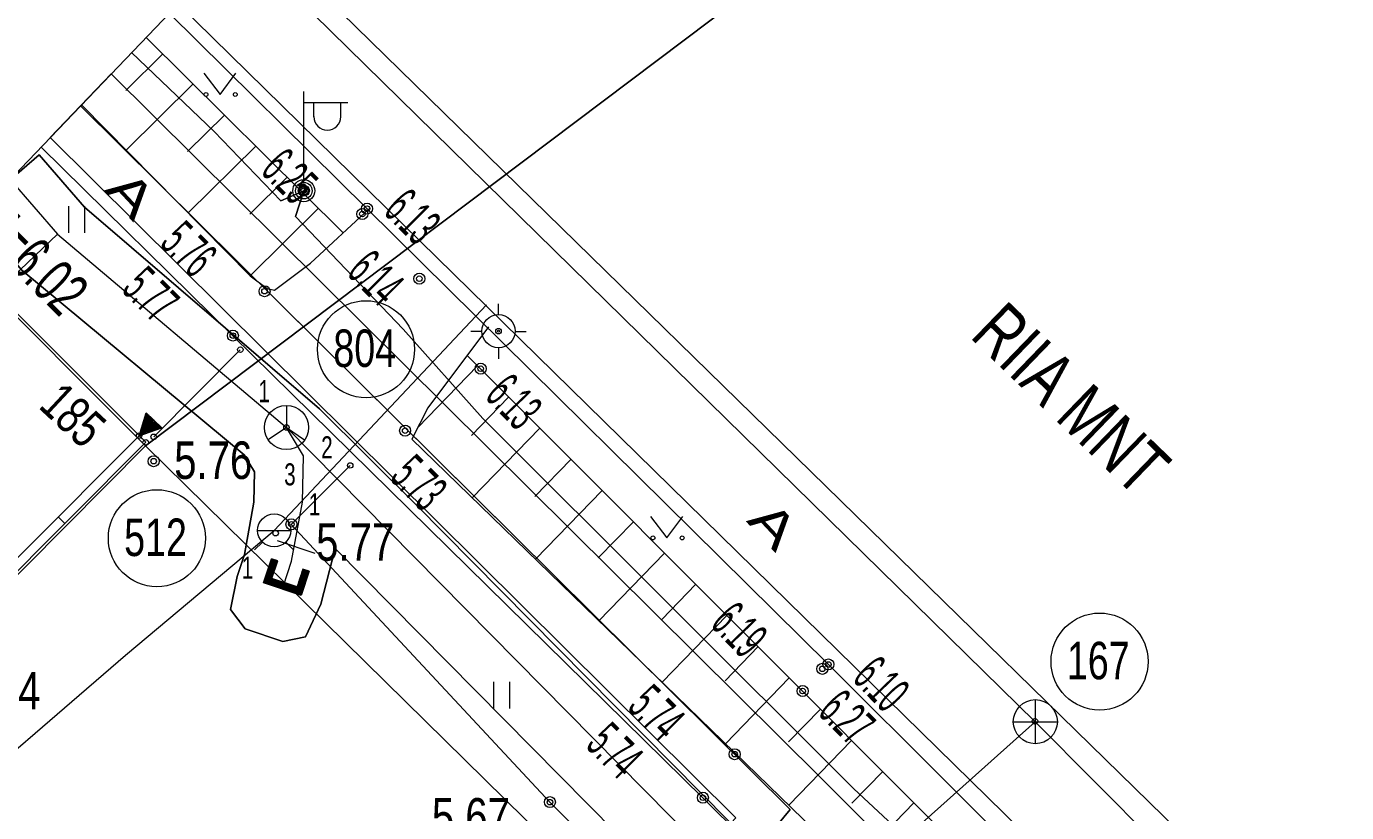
# Model space of a CAD drawing. Extents: x 0 to 13523, y 0 to 164340.
# Drawn here: x 13519.188 to 13519.948, y 164334.155 to 164334.608 of the extents above; entities that cross this region are included whole.
import ezdxf

# ---------------------------------------------------------------- set-up
doc = ezdxf.new("R2010")
doc.units = 0
doc.header["$LTSCALE"] = 0.01
doc.header["$PDMODE"] = 32
doc.header["$PDSIZE"] = 0.005
for name, color, linetype, lineweight in [('11', 7, 'Continuous', 13), ('12', 7, 'Continuous', 13), ('13', 7, 'Continuous', 13), ('14', 7, 'Continuous', 13), ('16', 7, 'Continuous', 13), ('17', 7, 'Continuous', 13), ('18', 7, 'Continuous', 13), ('19', 7, 'Continuous', 13), ('2', 7, 'Continuous', 13), ('20', 7, 'Continuous', 13), ('23', 7, 'Continuous', 13), ('26', 7, 'Continuous', 13), ('27', 7, 'Continuous', 13), ('28', 7, 'Continuous', 13), ('3', 7, 'Continuous', 13), ('37', 7, 'Continuous', 13), ('4', 7, 'Continuous', 13), ('5', 7, 'Continuous', 13), ('7', 7, 'Continuous', 13), ('8', 7, 'Continuous', 13), ('9', 7, 'Continuous', 13)]:
    doc.layers.add(name, color=color, linetype=linetype, lineweight=lineweight)
for name, color, linetype in [('30', 7, 'Continuous'), ('31', 7, 'Continuous'), ('32', 7, 'Continuous')]:
    doc.layers.add(name, color=color, linetype=linetype)

msp = doc.modelspace()

# ---------------------------------------------------------------- linework, layer by layer
at = {"layer": '11'}
for p, q in [((13519.3215, 164334.3178), (13519.3405, 164334.3178)), ((13519.3243, 164334.3111), (13519.3198, 164334.3066)), ((13519.3377, 164334.3111), (13519.3422, 164334.3066))]:
    msp.add_line(p, q, dxfattribs=at)
msp.add_circle((13519.33105, 164334.31786), 0.00953, dxfattribs=at)
msp.add_circle((13519.33105, 164334.31786), 0.00953, dxfattribs=at)
at = {"layer": '12'}
for points in [[(13519.2757, 164334.6211), (13519.4055, 164334.4939), (13519.8282, 164334.0794), (13519.9553, 164333.9605)], [(13519.1315, 164334.1477), (13519.2455, 164334.246), (13519.331, 164334.3178), (13519.4532, 164334.4478)]]:
    msp.add_lwpolyline(points, dxfattribs=at)
at = {"layer": '13'}
for centre in [(13519.38391, 164334.42221), (13519.38391, 164334.42221), (13519.26355, 164334.31337), (13519.26355, 164334.31337), (13519.80612, 164334.24231), (13519.80612, 164334.24231)]:
    msp.add_circle(centre, 0.02794, dxfattribs=at)
at = {"layer": '14'}
for p, q in [((13519.3481, 164334.5198), (13519.3481, 164334.5706)), ((13519.3481, 164334.5643), (13519.3735, 164334.5643)), ((13519.3538, 164334.5561), (13519.3538, 164334.5643)), ((13519.3694, 164334.5561), (13519.3694, 164334.5643))]:
    msp.add_line(p, q, dxfattribs=at)
for radius in [0.00635, 0.00635, 0.00476, 0.00476, 0.00317, 0.00317, 0.00159, 0.00159]:
    msp.add_circle((13519.34812, 164334.51352), radius, dxfattribs=at)
msp.add_arc((13519.36166, 164334.55617), 0.00778, 180, 0, dxfattribs=at)
msp.add_point((13519.3481, 164334.5135), dxfattribs=at)
at = {"layer": '16'}
for points in [[(13519.9436, 164333.9478), (13519.8556, 164334.0355), (13519.65, 164334.2406), (13519.3844, 164334.5032), (13519.2706, 164334.6157)], [(13519.2202, 164334.563), (13519.3173, 164334.4645), (13519.327, 164334.4571), (13519.3312, 164334.4562), (13519.352, 164334.4718), (13519.3859, 164334.5032)], [(13519.1969, 164334.5386), (13519.3072, 164334.43), (13519.5777, 164334.1638), (13519.7834, 164333.9598), (13519.8727, 164333.8712)], [(13519.4545, 164334.4351), (13519.4195, 164334.3884), (13519.4102, 164334.3705), (13519.6356, 164334.1515), (13519.6946, 164334.0932), (13519.8674, 164333.9221), (13519.8947, 164333.8951)]]:
    msp.add_lwpolyline(points, dxfattribs=at)
at = {"layer": '17'}
for centre in [(13519.38183, 164334.50008), (13519.38183, 164334.50008), (13519.38449, 164334.50323), (13519.38449, 164334.50323), (13519.41459, 164334.46282), (13519.41459, 164334.46282), (13519.32551, 164334.45563), (13519.32551, 164334.45563), (13519.30728, 164334.43008), (13519.30728, 164334.43008), (13519.4499, 164334.41098), (13519.4499, 164334.41098), (13519.40641, 164334.37529), (13519.40641, 164334.37529), (13519.26168, 164334.35772), (13519.26168, 164334.35772), (13519.34098, 164334.32139), (13519.34098, 164334.32139), (13519.65005, 164334.24065), (13519.65005, 164334.24065), (13519.64654, 164334.23813), (13519.64654, 164334.23813), (13519.63519, 164334.22533), (13519.63519, 164334.22533), (13519.59607, 164334.18896), (13519.59607, 164334.18896), (13519.48975, 164334.16135), (13519.48975, 164334.16135), (13519.57779, 164334.16389), (13519.57779, 164334.16389)]:
    msp.add_circle(centre, 0.00317, dxfattribs=at)
at = {"layer": '18'}
for points in [[(13514.1495, 164339.3848), (13514.504, 164339.049), (13515.2472, 164338.3431), (13515.6897, 164337.9263), (13515.9983, 164337.6317), (13516.1192, 164337.5176), (13516.3239, 164337.3093), (13516.6361, 164336.9923), (13517.0273, 164336.6007), (13517.6727, 164335.9575), (13518.2724, 164335.3479), (13518.5739, 164335.0477), (13518.7372, 164334.8877), (13519.2569, 164334.3665), (13519.9851, 164334.9154), (13518.3565, 164336.5339), (13518.6414, 164336.8209), (13517.8515, 164337.6007), (13516.8944, 164338.5458), (13515.1164, 164340.3022)], [(13517.9716, 164334.1198), (13517.9412, 164333.9664), (13517.9869, 164333.921), (13518.4037, 164333.5057), (13519.2569, 164334.3665), (13518.7372, 164334.8877)], [(13518.4037, 164333.5057), (13518.5279, 164333.384), (13518.8838, 164333.0348), (13519.7281, 164333.9029), (13519.2569, 164334.3665)], [(13518.4037, 164333.5057), (13518.5279, 164333.384), (13518.8838, 164333.0348), (13519.7281, 164333.9029), (13519.2569, 164334.3665)]]:
    msp.add_lwpolyline(points, close=True, dxfattribs=at)
msp.add_lwpolyline([(13521.4928, 164333.4166), (13520.2373, 164334.6649), (13520.5284, 164334.9578), (13520.7006, 164335.1308), (13522.5058, 164333.587), (13522.7255, 164333.8156), (13520.9244, 164335.3558), (13521.7463, 164336.1831), (13521.4738, 164336.4132), (13521.33, 164336.2687), (13519.9851, 164334.9154), (13519.2569, 164334.3665), (13519.7281, 164333.9029), (13520.2124, 164333.4244), (13520.8589, 164332.7858), (13521.2002, 164332.4452)], dxfattribs=at)
at = {"layer": '19'}
for p, q in [((13519.2905, 164334.5812), (13519.2999, 164334.5689)), ((13519.2999, 164334.5689), (13519.309, 164334.5812)), ((13519.2126, 164334.5047), (13519.2126, 164334.4892)), ((13519.2218, 164334.5047), (13519.2218, 164334.4892)), ((13519.3115, 164334.4219), (13519.2617, 164334.3717)), ((13519.5477, 164334.3258), (13519.5571, 164334.3135)), ((13519.5571, 164334.3135), (13519.5662, 164334.3258)), ((13519.4572, 164334.2307), (13519.4572, 164334.2152)), ((13519.4664, 164334.2307), (13519.4664, 164334.2152))]:
    msp.add_line(p, q, dxfattribs=at)
msp.add_lwpolyline([(13518.9198, 164333.0728), (13519.0968, 164333.2847), (13519.2765, 164333.4545), (13519.3869, 164333.5531), (13519.5269, 164333.6903), (13519.7462, 164333.9005), (13519.6215, 164334.0293), (13519.4897, 164334.1613), (13519.3409, 164334.3213), (13519.3748, 164334.3552)], dxfattribs=at)
for centre in [(13519.29182, 164334.56894), (13519.29182, 164334.56894), (13519.30867, 164334.56894), (13519.30867, 164334.56894), (13519.54904, 164334.31352), (13519.54904, 164334.31352), (13519.56588, 164334.31352), (13519.56588, 164334.31352)]:
    msp.add_circle(centre, 0.00112, dxfattribs=at)
at = {"layer": '2'}
msp.add_line((13519.2571, 164334.3686), (13519.1432, 164334.4826), dxfattribs=at)
msp.add_lwpolyline([(13519.2571, 164334.3686), (13519.1242, 164334.2352), (13519.013, 164334.3465)], dxfattribs=at)
msp.add_lwpolyline([(13519.1204, 164334.239), (13519.2533, 164334.3724), (13519.2571, 164334.3686), (13519.1242, 164334.2352)], close=True, dxfattribs=at)
at = {"layer": '20'}
for p, q in [((13519.2574, 164334.6018), (13519.3708, 164334.4893)), ((13519.2669, 164334.5924), (13519.2456, 164334.5713)), ((13519.2844, 164334.575), (13519.2459, 164334.5369)), ((13519.3024, 164334.5571), (13519.2812, 164334.5361)), ((13519.3205, 164334.5392), (13519.2816, 164334.5007)), ((13519.3385, 164334.5214), (13519.317, 164334.5)), ((13519.3565, 164334.5035), (13519.3173, 164334.4645)), ((13519.4481, 164334.4127), (13519.4137, 164334.3772)), ((13519.466, 164334.3947), (13519.4446, 164334.3726)), ((13519.484, 164334.3768), (13519.4451, 164334.3366)), ((13519.5019, 164334.3588), (13519.4811, 164334.3373)), ((13519.5198, 164334.3408), (13519.4815, 164334.3012)), ((13519.5378, 164334.3228), (13519.5176, 164334.302)), ((13519.5557, 164334.3048), (13519.518, 164334.2658)), ((13519.5737, 164334.2869), (13519.5541, 164334.2666)), ((13519.5916, 164334.2689), (13519.5544, 164334.2304)), ((13519.6096, 164334.2509), (13519.5906, 164334.2313)), ((13519.6275, 164334.2329), (13519.5908, 164334.195)), ((13519.6455, 164334.2149), (13519.6271, 164334.196)), ((13519.6634, 164334.1969), (13519.6273, 164334.1596)), ((13519.6813, 164334.1789), (13519.6636, 164334.1607)), ((13519.6992, 164334.1609), (13519.6634, 164334.1239))]:
    msp.add_line(p, q, dxfattribs=at)
msp.add_lwpolyline([(13519.928, 164333.931), (13519.8392, 164334.0203), (13519.6351, 164334.2253), (13519.4498, 164334.4109), (13519.4422, 164334.4186)], dxfattribs=at)
at = {"layer": '26'}
for p, q in [((13519.4601, 164334.4421), (13519.4601, 164334.4484)), ((13519.4506, 164334.4325), (13519.4442, 164334.4325)), ((13519.4696, 164334.4325), (13519.476, 164334.4325)), ((13519.4601, 164334.423), (13519.4601, 164334.4167))]:
    msp.add_line(p, q, dxfattribs=at)
for radius in [0.00953, 0.00953, 0.000559, 0.000559]:
    msp.add_circle((13519.46016, 164334.4326), radius, dxfattribs=at)
at = {"layer": '27'}
msp.add_lwpolyline([(13518.9051, 164334.2337), (13519.3187, 164334.666), (13519.9955, 164334.004), (13518.9066, 164332.8275), (13518.192, 164333.4781)], close=True, dxfattribs=at)
at = {"layer": '28'}
for centre in [(13519.38449, 164334.50323), (13519.38449, 164334.50323), (13519.38183, 164334.50008), (13519.38183, 164334.50008), (13519.41459, 164334.46282), (13519.41459, 164334.46282), (13519.32551, 164334.45563), (13519.32551, 164334.45563), (13519.46016, 164334.4326), (13519.46016, 164334.4326), (13519.30728, 164334.43008), (13519.30728, 164334.43008), (13519.31159, 164334.42198), (13519.31159, 164334.42198), (13519.4499, 164334.41098), (13519.4499, 164334.41098), (13519.25331, 164334.37244), (13519.25331, 164334.37244), (13519.26171, 164334.37174), (13519.26171, 164334.37174), (13519.33811, 164334.37715), (13519.33811, 164334.37715), (13519.40641, 164334.37529), (13519.40641, 164334.37529), (13519.25714, 164334.36861), (13519.25714, 164334.36861), (13519.26168, 164334.35772), (13519.26168, 164334.35772), (13519.37482, 164334.35528), (13519.37482, 164334.35528), (13519.34098, 164334.32139), (13519.34098, 164334.32139), (13519.33186, 164334.31629), (13519.33186, 164334.31629), (13519.64654, 164334.23813), (13519.64654, 164334.23813), (13519.65005, 164334.24065), (13519.65005, 164334.24065), (13519.63519, 164334.22533), (13519.63519, 164334.22533), (13519.76892, 164334.20791), (13519.76892, 164334.20791), (13519.59607, 164334.18896), (13519.59607, 164334.18896), (13519.48975, 164334.16135), (13519.48975, 164334.16135), (13519.57779, 164334.16389), (13519.57779, 164334.16389)]:
    msp.add_circle(centre, 0.00159, dxfattribs=at)
at = {"layer": '3'}
for p, q in [((13519.2533, 164334.3724), (13519.2574, 164334.3856)), ((13519.256, 164334.381), (13519.257, 164334.3737)), ((13519.2564, 164334.3824), (13519.2577, 164334.3739)), ((13519.2568, 164334.3838), (13519.2583, 164334.3741)), ((13519.2573, 164334.3852), (13519.2589, 164334.3743)), ((13519.2579, 164334.3851), (13519.2595, 164334.3745)), ((13519.2587, 164334.3844), (13519.2601, 164334.3747)), ((13519.2594, 164334.3837), (13519.2607, 164334.3749)), ((13519.2602, 164334.3829), (13519.2613, 164334.3752)), ((13519.2609, 164334.3822), (13519.2619, 164334.3754)), ((13519.2617, 164334.3815), (13519.2625, 164334.3756)), ((13519.2624, 164334.3807), (13519.2632, 164334.3758)), ((13519.2533, 164334.3727), (13519.2534, 164334.3724)), ((13519.2538, 164334.3741), (13519.254, 164334.3726)), ((13519.2542, 164334.3754), (13519.2546, 164334.3729)), ((13519.2547, 164334.3768), (13519.2552, 164334.3731)), ((13519.2551, 164334.3782), (13519.2558, 164334.3733)), ((13519.2555, 164334.3796), (13519.2564, 164334.3735)), ((13519.2632, 164334.38), (13519.2638, 164334.376)), ((13519.2639, 164334.3793), (13519.2644, 164334.3762)), ((13519.2647, 164334.3785), (13519.265, 164334.3764)), ((13519.2654, 164334.3778), (13519.2656, 164334.3766)), ((13519.2662, 164334.3771), (13519.2662, 164334.3768)), ((13519.2106, 164334.3219), (13519.2068, 164334.3257))]:
    msp.add_line(p, q, dxfattribs=at)
msp.add_lwpolyline([(13519.2533, 164334.3724), (13519.2664, 164334.3769), (13519.2574, 164334.3856)], dxfattribs=at)
at = {"layer": '37'}
for p, q in [((13519.6459, 164334.1752), (13519.2372, 164334.5808)), ((13519.5968, 164334.1523), (13519.2021, 164334.5441)), ((13519.628, 164334.1572), (13519.334, 164334.4489)), ((13519.6459, 164334.1752), (13519.9104, 164333.9107))]:
    msp.add_line(p, q, dxfattribs=at)
for points in [[(13519.2372, 164334.5808), (13519.2021, 164334.5441), (13519.5968, 164334.1523), (13519.5114, 164334.0604), (13519.5478, 164334.0266), (13519.5831, 164334.0629), (13519.6326, 164334.1162), (13519.8745, 164333.8748), (13519.9104, 164333.9107), (13519.6459, 164334.1752)], [(13519.1573, 164334.501), (13519.1859, 164334.4678), (13519.3138, 164334.3614), (13519.3198, 164334.3516), (13519.3194, 164334.3342), (13519.3139, 164334.3039), (13519.3097, 164334.2914), (13519.306, 164334.2723), (13519.3144, 164334.2611), (13519.336, 164334.2539), (13519.3491, 164334.2566), (13519.3579, 164334.2754), (13519.3662, 164334.3075), (13519.8351, 164333.8326), (13519.8713, 164333.8683), (13519.4126, 164334.3327), (13519.3572, 164334.3878), (13519.2218, 164334.5041), (13519.1957, 164334.5342)], [(13518.8838, 164333.0348), (13519.7281, 164333.9029), (13519.2569, 164334.3665), (13518.4037, 164333.5057)]]:
    msp.add_lwpolyline(points, close=True, dxfattribs=at)
msp.add_lwpolyline([(13519.1573, 164334.501), (13519.1957, 164334.5342), (13519.2218, 164334.5041), (13519.3572, 164334.3878), (13519.4126, 164334.3327), (13519.8713, 164333.8683), (13519.8351, 164333.8326), (13519.3662, 164334.3075), (13519.3579, 164334.2754), (13519.3491, 164334.2566), (13519.336, 164334.2539), (13519.3144, 164334.2611), (13519.306, 164334.2723), (13519.3097, 164334.2914), (13519.3139, 164334.3039), (13519.3194, 164334.3342), (13519.3198, 164334.3516), (13519.3138, 164334.3614), (13519.1859, 164334.4678), (13519.1573, 164334.501), (13519.1957, 164334.5342)], dxfattribs=at)
at = {"layer": '4'}
for p, q in [((13519.769, 164334.2203), (13519.769, 164334.1949)), ((13519.7818, 164334.2074), (13519.7564, 164334.2074))]:
    msp.add_line(p, q, dxfattribs=at)
msp.add_circle((13519.76913, 164334.20768), 0.0127, dxfattribs=at)
msp.add_circle((13519.76913, 164334.20768), 0.0127, dxfattribs=at)
at = {"layer": '5'}
for p, q in [((13519.3107, 164334.6575), (13519.7691, 164334.2076)), ((13519.7691, 164334.2076), (13519.9287, 164334.0471))]:
    msp.add_line(p, q, dxfattribs=at)
msp.add_lwpolyline([(13519.409, 164333.967), (13519.502, 164334.0095), (13519.5954, 164334.0522), (13519.7691, 164334.2076)], dxfattribs=at)
at = {"layer": '7'}
for points in [[(13519.249, 164334.5931), (13519.2966, 164334.5477), (13519.3348, 164334.5076), (13519.3481, 164334.5135)], [(13519.9213, 164333.9238), (13519.8467, 164333.9993), (13519.8518, 164334.0145), (13519.8357, 164334.0096), (13519.6647, 164334.169), (13519.4511, 164334.3824), (13519.4052, 164334.4337), (13519.3434, 164334.4986), (13519.3481, 164334.5135), (13519.3348, 164334.5076), (13519.2966, 164334.5477), (13519.249, 164334.5931)], [(13519.2196, 164334.5624), (13519.628, 164334.1572), (13519.5645, 164334.0802)], [(13519.5645, 164334.0802), (13519.628, 164334.1572), (13519.2196, 164334.5624)], [(13519.3481, 164334.5135), (13519.3434, 164334.4986), (13519.4052, 164334.4337), (13519.4511, 164334.3824), (13519.6647, 164334.169), (13519.8357, 164334.0096), (13519.8518, 164334.0145)]]:
    msp.add_lwpolyline(points, dxfattribs=at)
at = {"layer": '8'}
msp.add_line((13519.3381, 164334.3771), (13519.3486, 164334.3701), dxfattribs=at)
msp.add_lwpolyline([(13519.3381, 164334.3898), (13519.3381, 164334.3771), (13519.3275, 164334.3701)], dxfattribs=at)
msp.add_circle((13519.33811, 164334.37715), 0.0127, dxfattribs=at)
msp.add_circle((13519.33811, 164334.37715), 0.0127, dxfattribs=at)
at = {"layer": '9'}
for p, q in [((13519.171, 164334.4547), (13519.2064, 164334.4884)), ((13519.3381, 164334.3771), (13519.8557, 164333.8529)), ((13519.3546, 164334.3045), (13519.3329, 164334.3118)), ((13519.3249, 164334.2877), (13519.3295, 164334.3015)), ((13519.3273, 164334.2889), (13519.3313, 164334.3009)), ((13519.3305, 164334.2923), (13519.3281, 164334.2971)), ((13519.3308, 164334.2932), (13519.3283, 164334.298)), ((13519.3311, 164334.294), (13519.3286, 164334.2988)), ((13519.3313, 164334.2949), (13519.3289, 164334.2997)), ((13519.3316, 164334.2957), (13519.3292, 164334.3005)), ((13519.3331, 164334.3003), (13519.3295, 164334.3015)), ((13519.3319, 164334.2966), (13519.3295, 164334.3014)), ((13519.3297, 164334.2901), (13519.3331, 164334.3003)), ((13519.3322, 164334.2974), (13519.3302, 164334.3013)), ((13519.3325, 164334.2983), (13519.3311, 164334.301)), ((13519.3327, 164334.2991), (13519.3319, 164334.3007)), ((13519.333, 164334.3), (13519.3328, 164334.3004)), ((13519.3267, 164334.287), (13519.3255, 164334.2895)), ((13519.3276, 164334.2868), (13519.3258, 164334.2903)), ((13519.3284, 164334.2865), (13519.3261, 164334.2912)), ((13519.3293, 164334.2862), (13519.3264, 164334.292)), ((13519.3302, 164334.2859), (13519.3267, 164334.2929)), ((13519.331, 164334.2856), (13519.3269, 164334.2937)), ((13519.3319, 164334.2853), (13519.3272, 164334.2946)), ((13519.3299, 164334.2906), (13519.3275, 164334.2954)), ((13519.3302, 164334.2915), (13519.3278, 164334.2963)), ((13519.3442, 164334.2853), (13519.3297, 164334.2901)), ((13519.3327, 164334.2851), (13519.3303, 164334.2899)), ((13519.3336, 164334.2848), (13519.3311, 164334.2896)), ((13519.3344, 164334.2845), (13519.332, 164334.2893)), ((13519.3476, 164334.2955), (13519.3442, 164334.2853)), ((13519.3494, 164334.2949), (13519.3454, 164334.2828)), ((13519.348, 164334.2845), (13519.3455, 164334.2893)), ((13519.3482, 164334.2853), (13519.3458, 164334.2901)), ((13519.3485, 164334.2862), (13519.3461, 164334.291)), ((13519.3488, 164334.287), (13519.3464, 164334.2918)), ((13519.3512, 164334.2943), (13519.3466, 164334.2804)), ((13519.3491, 164334.2879), (13519.3467, 164334.2927)), ((13519.3494, 164334.2887), (13519.3469, 164334.2935)), ((13519.3496, 164334.2896), (13519.3472, 164334.2944)), ((13519.3499, 164334.2904), (13519.3475, 164334.2952)), ((13519.3512, 164334.2943), (13519.3476, 164334.2955)), ((13519.3502, 164334.2913), (13519.3482, 164334.2953)), ((13519.3505, 164334.2921), (13519.349, 164334.295)), ((13519.3508, 164334.293), (13519.3499, 164334.2947)), ((13519.3511, 164334.2938), (13519.3507, 164334.2945)), ((13519.3466, 164334.2804), (13519.3249, 164334.2877)), ((13519.325, 164334.2876), (13519.325, 164334.2878)), ((13519.3259, 164334.2873), (13519.3252, 164334.2886)), ((13519.3454, 164334.2828), (13519.3273, 164334.2889)), ((13519.3353, 164334.2842), (13519.3328, 164334.289)), ((13519.3361, 164334.2839), (13519.3337, 164334.2887)), ((13519.337, 164334.2836), (13519.3346, 164334.2885)), ((13519.3378, 164334.2834), (13519.3354, 164334.2882)), ((13519.3387, 164334.2831), (13519.3363, 164334.2879)), ((13519.3395, 164334.2828), (13519.3371, 164334.2876)), ((13519.3404, 164334.2825), (13519.338, 164334.2873)), ((13519.3413, 164334.2822), (13519.3388, 164334.287)), ((13519.3421, 164334.2819), (13519.3397, 164334.2868)), ((13519.343, 164334.2816), (13519.3405, 164334.2865)), ((13519.3438, 164334.2814), (13519.3414, 164334.2862)), ((13519.3447, 164334.2811), (13519.3422, 164334.2859)), ((13519.3455, 164334.2808), (13519.3431, 164334.2856)), ((13519.3464, 164334.2805), (13519.344, 164334.2853)), ((13519.3468, 164334.2811), (13519.3444, 164334.2859)), ((13519.3471, 164334.2819), (13519.3447, 164334.2867)), ((13519.3474, 164334.2828), (13519.345, 164334.2876)), ((13519.3477, 164334.2836), (13519.3452, 164334.2884))]:
    msp.add_line(p, q, dxfattribs=at)
for points in [[(13519.1791, 164334.52), (13519.2064, 164334.4884), (13519.3381, 164334.3771)], [(13519.3364, 164334.2859), (13519.3411, 164334.3001), (13519.3473, 164334.3341), (13519.3479, 164334.3609), (13519.3381, 164334.3771)]]:
    msp.add_lwpolyline(points, dxfattribs=at)

# ---------------------------------------------------------------- texts
at = {"layer": '16'}
for s, height, rotation, width, p in [('A', 0.02032, 313, 1.4, (13519.2328, 164334.5137)), ('RIIA MNT', 0.03048, 316, 0.75, (13519.7309, 164334.4293)), ('A', 0.02032, 313, 1.4, (13519.6024, 164334.3232))]:
    msp.add_text(s, height=height, rotation=rotation, dxfattribs=dict(at, width=width)).set_placement(p)
at = {"layer": '17', "width": 0.5}
for s, rotation, p in [('6.25', 315, (13519.3225, 164334.5244)), ('6.13', 315, (13519.3932, 164334.5011)), ('5.76', 315, (13519.2644, 164334.4823)), ('6.14', 315, (13519.3721, 164334.4658)), ('5.77', 315, (13519.2426, 164334.4561)), ('6.13', 314, (13519.4516, 164334.3948)), ('5.73', 315, (13519.3969, 164334.3477)), ('6.19', 314, (13519.5814, 164334.2634)), ('6.10', 314, (13519.6631, 164334.2322)), ('5.74', 315, (13519.5336, 164334.2153)), ('6.27', 315, (13519.6432, 164334.2126)), ('5.74', 315, (13519.5097, 164334.1935))]:
    msp.add_text(s, height=0.02159, rotation=rotation, dxfattribs=at).set_placement(p)
at = {"layer": '17', "width": 0.8}
for s, p in [('5.76', (13519.2735, 164334.3475)), ('5.77', (13519.3552, 164334.3004)), ('5.74', (13519.1516, 164334.2148)), ('5.67', (13519.4218, 164334.1421))]:
    msp.add_text(s, height=0.02159, dxfattribs=at).set_placement(p)
at = {"layer": '2', "width": 0.75}
msp.add_text('185', height=0.02159, rotation=317, dxfattribs=at).set_placement((13519.1948, 164334.3888))
at = {"layer": '23', "width": 0.7}
for s, p in [('1', (13519.322, 164334.3917)), ('2', (13519.3581, 164334.3594)), ('3', (13519.3368, 164334.3438)), ('1', (13519.351, 164334.3265)), ('1', (13519.3124, 164334.2901))]:
    msp.add_text(s, height=0.0127, dxfattribs=at).set_placement(p)
at = {"layer": '3', "width": 0.65}
msp.add_text('sokkel H=6.02', height=0.0254, rotation=315, dxfattribs=at).set_placement((13519.1086, 164334.5394))
at = {"layer": '30', "width": 0.75}
msp.add_text('167', height=0.02159, dxfattribs=at).set_placement((13519.7873, 164334.2321))
at = {"layer": '31', "width": 0.75}
msp.add_text('512', height=0.02159, dxfattribs=at).set_placement((13519.2447, 164334.3031))
at = {"layer": '32', "width": 0.75}
msp.add_text('804', height=0.02159, dxfattribs=at).set_placement((13519.3651, 164334.412))

doc.saveas('drawing.dxf')
